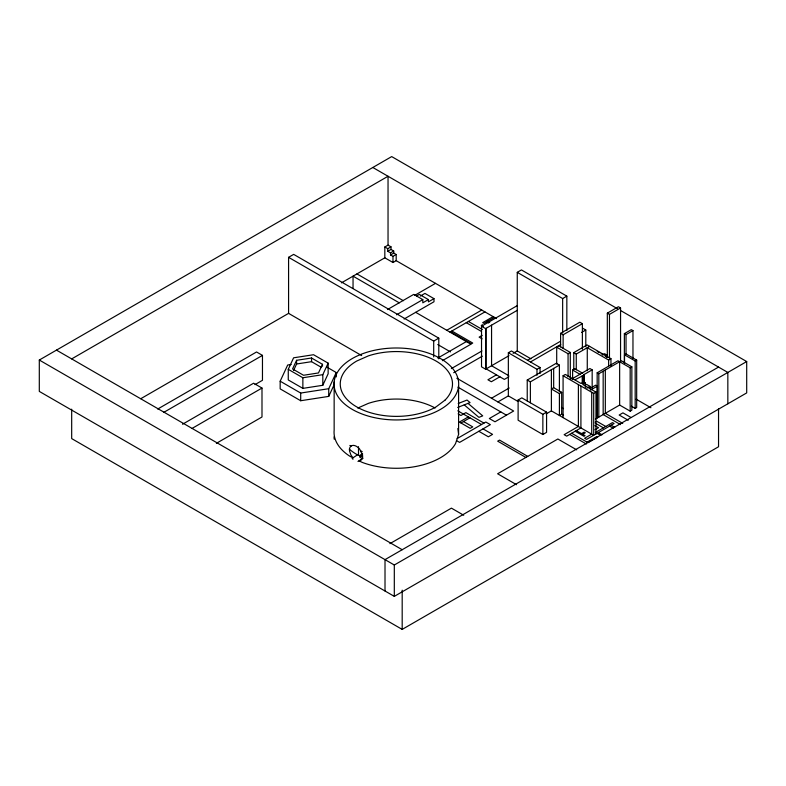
<?xml version="1.0" encoding="UTF-8"?>
<svg xmlns="http://www.w3.org/2000/svg" width="786" height="786" viewBox="0 0 786 786"><rect width="100%" height="100%" fill="white"/><g stroke="black" fill="none" stroke-linecap="round" stroke-linejoin="round"><path stroke-width="1.18" d="M458.592 386.034A62.32 35.979 0 0 1 362.169 414.045A62.32 35.979 0 0 1 368.349 351.833A62.32 35.979 0 0 1 458.592 386.034L458.592 434.363L455.546 443.589A62.32 35.979 0 0 1 362.169 462.374L359.084 460.842L360.253 460.606A8.636 5.335 56.2 0 0 362.444 455.045L359.723 449.17A8.636 5.335 56.2 0 0 351.774 445.652L350.625 446.448A8.636 5.335 56.2 0 0 349.583 451.203L351.037 455.222L352.993 457.806L349.858 456.244A62.32 35.979 0 0 1 334.148 430.237L334.148 381.908M334.237 384.521L328.735 396.39L300.694 400.732L280.17 388.883L280.17 381.2L287.686 365.009L291.184 364.468M288.265 369.322L293.61 357.807L313.555 354.722L328.145 363.152L328.145 373.772L322.81 385.287L302.865 388.372L288.265 379.943L288.265 369.322L302.865 377.752L322.81 374.667L328.145 363.152M296.577 360.312L292.569 368.939L303.524 375.266L318.477 372.947L322.486 364.311L311.541 357.994L296.577 360.312L296.577 363.997L293.571 370.471M328.735 396.39L328.735 388.706L336.241 372.525L327.005 367.19M349.289 449.111A56.13 32.413 0 0 0 356.677 454.377L358.524 455.143L358.485 446.703M359.85 457.393L359.85 455.733L361.088 454.799L362.022 455.212L360.735 456.175L360.735 457.835M358.052 454.426L352.148 458.376L352.983 459.25M363.122 458.13L357.974 461.451M39.3 360.037L391.693 156.591L746.7 361.55L746.7 392.912L394.307 596.368L39.3 391.399L39.3 360.037L394.307 565.006L746.7 361.55M71.683 358.907L388.038 176.261L388.038 245.124L384.826 246.981L384.826 257.808L341.429 282.862M140.792 398.699L288.58 313.368L288.58 257.327L293.669 254.379L438.794 338.167L438.794 358.878M387.773 248.69L390.996 246.833L390.996 249.437L387.773 251.294L387.773 248.69L384.826 246.981M390.514 252.876L393.727 251.019L393.727 253.082L390.514 254.939L390.514 252.876L387.773 251.294M390.514 254.939L392.98 256.364L396.193 254.507L396.193 260.667L496.516 318.585M384.826 257.808L392.98 262.514L396.193 260.667M157.711 409.034L256.55 351.971L262.465 355.39L262.465 380.306L255.028 384.6M163.626 412.454L262.465 355.39M182.529 424.244L253.603 383.214L261.993 388.058L261.993 416.993L216.386 443.324M387.488 309.556L413.75 294.386L422.799 299.613L422.799 302.826L428.399 299.594L428.399 301.863L433.99 298.641L433.99 301.755L404.073 319.028M414.762 295.33L435.493 283.353M416.551 295.988L419.341 294.377L428.399 299.594M420.274 296.106L424.941 293.414L433.99 298.641M191.981 428.478L261.993 388.058M396.547 314.783L422.799 299.613M530.982 358.848L517.257 350.92L517.257 272.339L521.432 269.932L566.834 296.135L566.834 330.513M446.762 330.267L481.749 310.057M288.58 257.327L433.695 341.104L438.794 338.167M449.946 332.105L484.942 311.904M493.127 316.62L482.692 322.643L483.98 323.39L494.414 317.367M482.457 324.756L481.229 325.463L483.243 326.622M509.033 355.665L485.601 369.194L481.523 366.836L481.523 326.249L517.178 305.666M481.523 326.249L485.601 328.607L517.257 310.332M437.841 358.052L466.363 341.586M482.172 335.367L479.126 337.125L482.123 338.854M442.39 360.666L470.893 344.219L415.686 312.327M517.257 272.339L562.648 298.552L566.834 296.135M451.361 368.595L481.946 350.939M453.679 372.721L482.329 356.186M497.892 401.931L508.346 395.889L508.346 352.757L511.431 350.978L540.061 367.504L540.061 373.497M513.14 353.297L517.257 350.92M560.585 346.832L560.585 333.333L579.842 322.211L582.377 323.675L582.377 349.131M560.585 333.333L563.12 334.797L582.377 323.675M496.457 374.843L487.919 379.776L491.338 381.741L499.867 376.818M607.323 356.598L607.323 313.142L618.405 306.736L620.557 307.974L620.557 361.943M527.544 360.283L560.408 341.311M607.323 313.142L609.464 314.38L620.557 307.974M530.462 361.963L560.742 344.474M581.62 332.419L585.796 330.012L585.796 346.783M556.704 364.105L556.704 347.196L558.954 345.899L570.302 352.442L570.302 379.019M508.866 376.789L504.347 379.402L486.131 368.889L486.131 328.302M508.346 352.757L536.985 369.282L540.061 367.504M556.704 347.196L568.062 353.739L570.302 352.442M491.496 398.227L509.22 387.999M573.78 369.607L573.78 352.619L587.113 344.926L610.958 358.691L610.958 365.971M527.229 400.978L527.229 380.041L556.252 363.289L559.396 365.107L559.396 391.733M573.78 352.619L576.266 354.054L589.598 346.361M468.338 416.904L459.407 422.062L470.244 428.321L472.74 426.886L463.485 421.542M527.229 380.041L530.373 381.858L559.396 365.107M460.999 422.976L469.94 417.818M624.369 362.778L624.369 333.637L631.305 329.639L632.966 330.592L632.966 358.514M624.369 333.637L626.029 334.6L632.966 330.592M518.112 400.005L521.825 397.854L546.575 412.149L546.575 432.359L542.861 434.511L518.112 420.215L518.112 400.005L542.861 414.291L546.575 412.149M572.611 379.599L572.611 370.039L574.851 368.742L582.681 373.262M563.081 417.621L563.081 375.737L565.35 374.431L581.09 383.509L583.674 382.016L585.344 382.979L585.344 387.459M500.8 411.903L489.334 418.525L494.993 421.787L513.651 411.019L456.804 378.204M457.206 438.549L485.827 422.033L490.356 424.646L459.604 442.4L456.528 440.622M602.538 354.859L604.542 353.7L607.028 355.134L607.028 357.512M561.676 392.312L553.668 387.685L551.389 389.001L559.406 393.619L561.676 392.312L561.676 414.183L559.406 415.499L559.406 393.619M571.795 378.98L589.883 368.536L592.172 369.852L592.172 387.95M587.27 370.746L587.27 347.707L608.629 360.037L610.958 358.691M575.047 379.736L584.342 374.942L584.342 383.214M583.851 383.106L583.851 374.657L592.172 369.852M624.526 363.338L624.526 354.83L626.029 353.955L636.68 360.106L636.68 407.521L635.176 408.386L631.305 406.146M631.856 366.846L621.323 360.764L598.824 373.743L598.824 417.071L597.163 416.118L597.163 372.79L617.973 360.774L630.176 367.809L631.856 366.846L631.856 410.174L630.176 411.137L619.643 405.055L595.356 419.076M585.344 382.979L582.75 384.472L595.965 392.106L595.965 433.98M584.804 385.376L586.543 384.364L589.981 386.358L589.981 388.667M586.936 388.117L589.981 386.358M624.526 354.83L635.176 360.971L636.68 360.106M546.142 413.908L551.389 410.872L593.695 435.297L593.695 393.413L563.081 375.737M589.687 388.628L595.7 385.16L597.36 386.123L597.36 417.926M590.345 390.17L597.36 386.123M593.695 393.413L595.965 392.106M595.169 422.17L596.741 421.267L605.79 426.484M389.905 543.657L451.429 508.139L463.711 515.233M581.561 433.626L584.175 432.123L585.305 432.781L582.701 434.285M594.963 429.755L598.539 427.682L594.963 425.619M595.385 432.487L612.471 422.622L614.062 423.536L586.592 439.394L584.617 438.254L591.711 434.147L591.711 392.273M587.044 442.135L596.682 436.564L597.655 437.124L588.007 442.685L571.668 433.253M718.542 367.082L385.012 559.632L385.012 590.993M71.683 409.172L71.683 438.598L402.186 629.399L718.542 446.762L718.542 408.759M357.758 408.072L368.31 403.395A56.13 32.413 0 0 1 435.12 408.013M458.209 403.503L467.051 400.035L470.057 402.589L457.698 407.443M296.577 363.997L311.541 361.678L321.494 367.426M280.17 381.2L300.694 393.049L328.735 388.706M358.524 455.143L359.85 455.733M360.735 456.175L362.493 456.951L362.493 453.325M349.858 445.446L351.145 446.084M360.941 450.968L362.169 451.577M372.829 167.487L617.58 308.79M620.763 310.627L727.836 372.446L727.836 403.808M582.888 328.332L585.796 330.012M597.213 351.411L599.197 352.55M601.182 353.69L603.157 354.84M605.141 355.979L607.116 357.129M388.038 245.124L390.996 246.833M390.996 249.437L393.727 251.019M393.727 253.082L396.193 254.507M597.163 372.79L598.824 373.743M636.139 399.19L650.926 407.738M583.851 374.657L584.342 374.942M572.611 370.039L580.441 374.558M487.703 321.238L489.707 322.407M486.681 321.828L488.686 322.997M468.397 321.454L482.329 329.491M630.971 417.494L622.934 412.856L619.181 415.028L628.22 420.245M466.275 322.682L481.189 331.299M622.738 423.379L605.328 413.328L605.328 369.99M620.576 424.627L603.167 414.576L603.167 371.238M356.932 273.911L403.336 300.704M451.862 331.004L472.73 343.05L471.413 343.806L450.545 331.761M399.278 302.846L353.042 276.161L353.042 288.324M611.105 425.246L614.721 427.338M609.602 426.11L613.227 428.203M595.385 423.202L603.432 427.849M508.758 375.688L491.564 365.755L491.564 325.168M561.459 407.443L563.523 408.632M598.293 432.634L602.037 434.796M597.046 433.361L600.789 435.513M561.676 414.183L563.513 415.244M437.763 344.543L450.476 351.882M576.295 430.59L585.059 435.65L583.939 436.299L575.175 431.239M508.346 395.889L517.895 401.4M569.693 434.403L586.336 444.011M576.688 449.847L557.863 438.991L497.617 473.771L516.549 484.707M457.943 387.164L506.459 415.175M483.97 423.104L465.852 412.64L460.93 415.489L458.11 413.858M457.776 410.803L481.523 424.509M288.58 313.368L361.668 355.567M483.026 428.881L492.547 434.373L488.361 436.8L478.831 431.298M527.74 456.381L499.532 440.091L497.676 441.162L525.883 457.452M56.474 350.124L402.186 549.719M468.024 403.385L482.722 415.863L478.92 417.356L464.221 404.878M457.845 428.508L458.592 434.363M635.176 360.971L635.176 408.386M630.176 367.809L630.176 411.137M626.029 334.6L626.029 353.955M619.643 361.727L619.643 405.055M609.464 314.38L609.464 357.836M608.629 360.037L608.629 366.099M582.721 375.885L582.721 382.969M582.23 375.59L582.23 382.831M580.913 386.034L580.913 427.918L566.677 436.142L564.152 434.678L578.388 426.454L578.388 384.58M576.266 354.054L576.266 369.823M568.062 353.739L568.062 376.7M563.12 334.797L563.12 348.296M562.648 298.552L562.648 332.93M553.668 368.418L553.668 387.685M551.389 369.725L551.389 410.872M542.861 414.291L542.861 434.511M536.985 369.282L536.985 375.276M530.373 381.858L530.373 402.796M485.601 328.607L485.601 369.194M433.695 341.104L433.695 356.942M402.186 590.178L402.186 629.409M394.307 565.006L394.307 596.368M392.98 256.364L392.98 262.514M361.088 454.799L361.088 456.46M336.241 372.525L336.241 376.916M322.81 374.667L322.81 385.287M322.486 364.311L322.486 366.158M311.541 357.994L311.541 361.678M302.865 377.752L302.865 388.372M300.694 393.049L300.694 400.732M334.217 439.217A62.32 35.979 0 0 1 334.05 436.849M444.984 400.172L436.063 406.883A56.13 32.413 0 0 1 356.677 406.883A56.13 32.413 0 0 1 356.677 361.059L368.31 355.901A56.13 32.413 0 0 1 436.063 361.059A56.13 32.413 0 0 1 444.984 400.172"/></g></svg>
